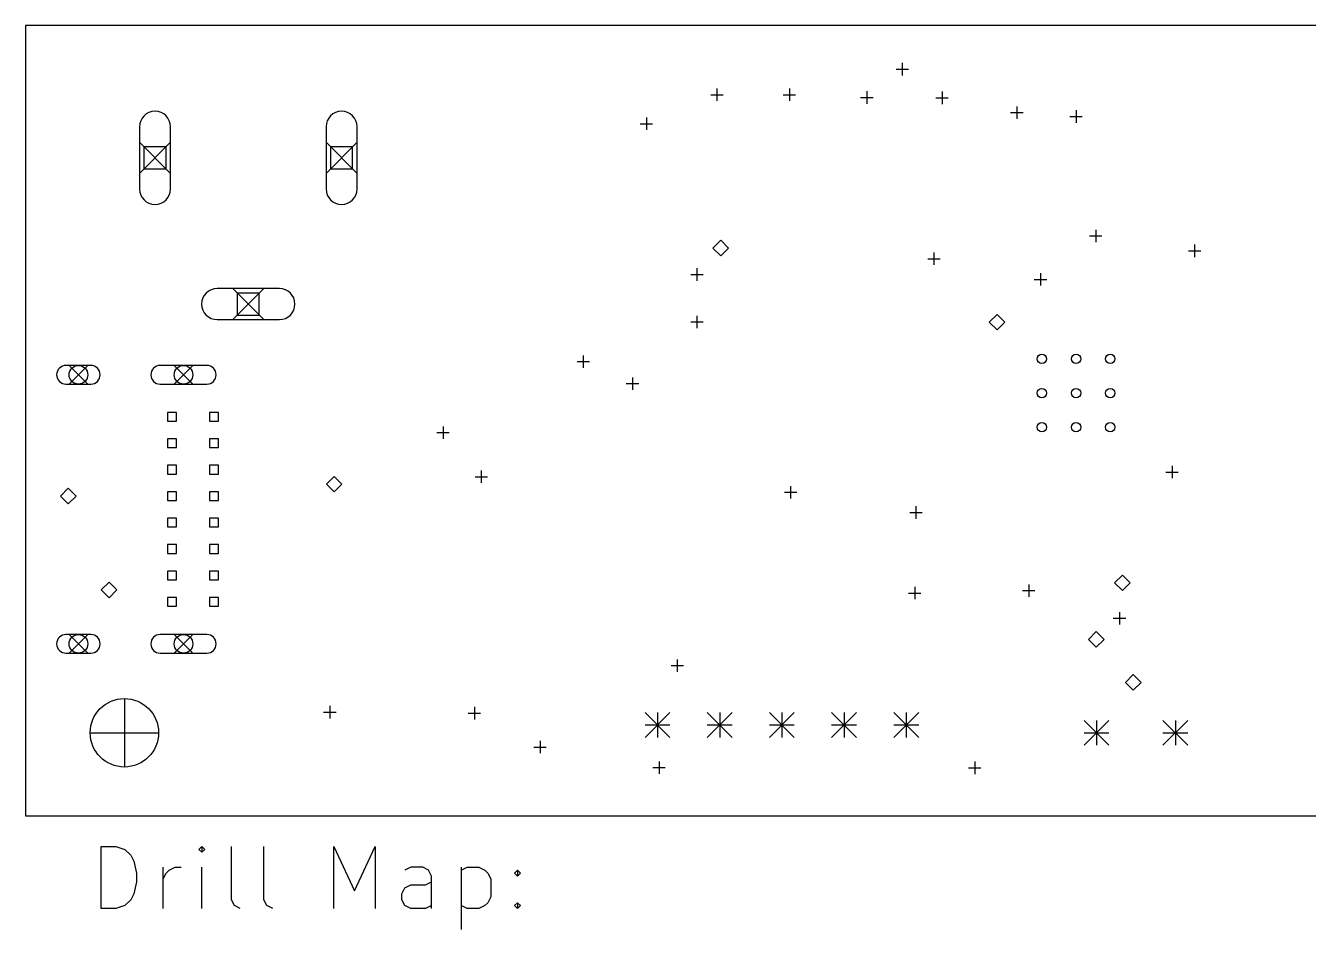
# Model space of a CAD drawing. Extents: x 98.8 to 186.7, y -115.2 to -58.
# Drawn here: x 100.84 to 142.09, y -87.09 to -58.04 of the extents above; entities that cross this region are included whole.
import ezdxf

# ---------------------------------------------------------------- set-up
doc = ezdxf.new("R2010")
doc.units = 0
doc.layers.add('BLACK', color=7, linetype='CONTINUOUS')

msp = doc.modelspace()

# ---------------------------------------------------------------- linework, layer by layer
at = {"layer": 'BLACK', "linetype": 'CONTINUOUS'}
for p, q in [((186.69, -58.039), (100.838, -58.039)), ((100.838, -58.039), (100.838, -83.439)), ((129.032, -59.236), (129.032, -59.636)), ((128.832, -59.436), (129.232, -59.436)), ((123.07, -60.06), (123.07, -60.46)), ((125.4, -60.06), (125.4, -60.46)), ((127.89, -60.15), (127.89, -60.55)), ((130.31, -60.16), (130.31, -60.56)), ((122.87, -60.26), (123.27, -60.26)), ((125.2, -60.26), (125.6, -60.26)), ((127.69, -60.35), (128.09, -60.35)), ((130.11, -60.36), (130.51, -60.36)), ((132.715, -60.633), (132.715, -61.033)), ((120.8, -60.99), (120.8, -61.39)), ((132.515, -60.833), (132.915, -60.833)), ((134.42, -60.96), (134.82, -60.96)), ((134.62, -60.76), (134.62, -61.16)), ((104.498, -61.2885), (104.498, -63.2885)), ((105.498, -63.2885), (105.498, -61.2885)), ((110.498, -61.2885), (110.498, -63.2885)), ((111.498, -63.2885), (111.498, -61.2885)), ((120.6, -61.19), (121, -61.19)), ((104.498, -61.7885), (105.498, -62.7885)), ((105.498, -61.7885), (104.498, -62.7885)), ((110.498, -61.7885), (111.498, -62.7885)), ((111.498, -61.7885), (110.498, -62.7885)), ((105.352, -61.9349), (104.644, -61.9349)), ((104.644, -61.9349), (104.644, -62.6421)), ((105.352, -62.6421), (105.352, -61.9349)), ((111.352, -61.9349), (110.644, -61.9349)), ((110.644, -61.9349), (110.644, -62.6421)), ((111.352, -62.6421), (111.352, -61.9349)), ((104.644, -62.6421), (105.352, -62.6421)), ((110.644, -62.6421), (111.352, -62.6421)), ((135.25, -64.6), (135.25, -65)), ((123.19, -64.94), (122.94, -65.19)), ((123.44, -65.19), (123.19, -64.94)), ((135.05, -64.8), (135.45, -64.8)), ((138.43, -65.078), (138.43, -65.478)), ((122.94, -65.19), (123.19, -65.44)), ((123.19, -65.44), (123.44, -65.19)), ((129.848, -65.532), (130.248, -65.532)), ((130.048, -65.332), (130.048, -65.732)), ((138.23, -65.278), (138.63, -65.278)), ((122.428, -65.84), (122.428, -66.24)), ((133.477, -65.997), (133.477, -66.397)), ((122.228, -66.04), (122.628, -66.04)), ((133.277, -66.197), (133.677, -66.197)), ((108.998, -66.4885), (106.998, -66.4885)), ((107.498, -66.4885), (108.498, -67.4885)), ((108.498, -66.4885), (107.498, -67.4885)), ((108.352, -66.6349), (107.644, -66.6349)), ((107.644, -66.6349), (107.644, -67.3421)), ((108.352, -67.3421), (108.352, -66.6349)), ((106.998, -67.4885), (108.998, -67.4885)), ((107.644, -67.3421), (108.352, -67.3421)), ((122.228, -67.564), (122.628, -67.564)), ((122.428, -67.364), (122.428, -67.764)), ((132.08, -67.32), (131.83, -67.57)), ((131.83, -67.57), (132.08, -67.82)), ((132.33, -67.57), (132.08, -67.32)), ((132.08, -67.82), (132.33, -67.57)), ((118.57, -68.84), (118.97, -68.84)), ((118.77, -68.64), (118.77, -69.04)), ((102.935, -68.962), (102.135, -68.962)), ((102.235, -68.962), (102.835, -69.562)), ((102.835, -68.962), (102.235, -69.562)), ((106.665, -68.962), (105.165, -68.962)), ((105.615, -68.962), (106.215, -69.562)), ((106.215, -68.962), (105.615, -69.562)), ((102.135, -69.562), (102.935, -69.562)), ((105.165, -69.562), (106.665, -69.562)), ((120.155, -69.5453), (120.555, -69.5453)), ((120.355, -69.3453), (120.355, -69.7453)), ((105.686, -70.4706), (105.404, -70.4706)), ((105.404, -70.4706), (105.404, -70.7534)), ((105.686, -70.7534), (105.686, -70.4706)), ((107.036, -70.4706), (106.754, -70.4706)), ((106.754, -70.4706), (106.754, -70.7534)), ((107.036, -70.7534), (107.036, -70.4706)), ((105.404, -70.7534), (105.686, -70.7534)), ((106.754, -70.7534), (107.036, -70.7534)), ((114.26, -70.92), (114.26, -71.32)), ((105.686, -71.3206), (105.404, -71.3206)), ((105.404, -71.3206), (105.404, -71.6034)), ((105.686, -71.6034), (105.686, -71.3206)), ((107.036, -71.3206), (106.754, -71.3206)), ((106.754, -71.3206), (106.754, -71.6034)), ((107.036, -71.6034), (107.036, -71.3206)), ((114.06, -71.12), (114.46, -71.12)), ((105.404, -71.6034), (105.686, -71.6034)), ((106.754, -71.6034), (107.036, -71.6034)), ((105.686, -72.1706), (105.404, -72.1706)), ((105.404, -72.1706), (105.404, -72.4534)), ((105.686, -72.4534), (105.686, -72.1706)), ((107.036, -72.1706), (106.754, -72.1706)), ((106.754, -72.1706), (106.754, -72.4534)), ((107.036, -72.4534), (107.036, -72.1706)), ((137.705, -72.19), (137.705, -72.59)), ((105.404, -72.4534), (105.686, -72.4534)), ((106.754, -72.4534), (107.036, -72.4534)), ((110.76, -72.53), (110.51, -72.78)), ((111.01, -72.78), (110.76, -72.53)), ((115.29, -72.54), (115.69, -72.54)), ((115.49, -72.34), (115.49, -72.74)), ((137.505, -72.39), (137.905, -72.39)), ((102.21, -72.91), (101.96, -73.16)), ((102.46, -73.16), (102.21, -72.91)), ((110.51, -72.78), (110.76, -73.03)), ((110.76, -73.03), (111.01, -72.78)), ((125.44, -72.84), (125.44, -73.24)), ((101.96, -73.16), (102.21, -73.41)), ((102.21, -73.41), (102.46, -73.16)), ((105.686, -73.0206), (105.404, -73.0206)), ((105.404, -73.0206), (105.404, -73.3034)), ((105.404, -73.3034), (105.686, -73.3034)), ((105.686, -73.3034), (105.686, -73.0206)), ((107.036, -73.0206), (106.754, -73.0206)), ((106.754, -73.0206), (106.754, -73.3034)), ((106.754, -73.3034), (107.036, -73.3034)), ((107.036, -73.3034), (107.036, -73.0206)), ((125.24, -73.04), (125.64, -73.04)), ((129.27, -73.69), (129.67, -73.69)), ((129.47, -73.49), (129.47, -73.89)), ((105.686, -73.8706), (105.404, -73.8706)), ((105.404, -73.8706), (105.404, -74.1534)), ((105.404, -74.1534), (105.686, -74.1534)), ((105.686, -74.1534), (105.686, -73.8706)), ((107.036, -73.8706), (106.754, -73.8706)), ((106.754, -73.8706), (106.754, -74.1534)), ((106.754, -74.1534), (107.036, -74.1534)), ((107.036, -74.1534), (107.036, -73.8706)), ((105.686, -74.7206), (105.404, -74.7206)), ((105.404, -74.7206), (105.404, -75.0034)), ((105.404, -75.0034), (105.686, -75.0034)), ((105.686, -75.0034), (105.686, -74.7206)), ((107.036, -74.7206), (106.754, -74.7206)), ((106.754, -74.7206), (106.754, -75.0034)), ((106.754, -75.0034), (107.036, -75.0034)), ((107.036, -75.0034), (107.036, -74.7206)), ((105.686, -75.5706), (105.404, -75.5706)), ((105.404, -75.5706), (105.404, -75.8534)), ((105.404, -75.8534), (105.686, -75.8534)), ((105.686, -75.8534), (105.686, -75.5706)), ((107.036, -75.5706), (106.754, -75.5706)), ((106.754, -75.5706), (106.754, -75.8534)), ((106.754, -75.8534), (107.036, -75.8534)), ((107.036, -75.8534), (107.036, -75.5706)), ((136.11, -75.7), (135.86, -75.95)), ((136.36, -75.95), (136.11, -75.7)), ((103.52, -75.93), (103.27, -76.18)), ((103.27, -76.18), (103.52, -76.43)), ((103.77, -76.18), (103.52, -75.93)), ((103.52, -76.43), (103.77, -76.18)), ((129.23, -76.28), (129.63, -76.28)), ((129.43, -76.08), (129.43, -76.48)), ((132.896, -76.2), (133.296, -76.2)), ((133.096, -76), (133.096, -76.4)), ((135.86, -75.95), (136.11, -76.2)), ((136.11, -76.2), (136.36, -75.95)), ((105.686, -76.4206), (105.404, -76.4206)), ((105.404, -76.4206), (105.404, -76.7034)), ((105.404, -76.7034), (105.686, -76.7034)), ((105.686, -76.7034), (105.686, -76.4206)), ((107.036, -76.4206), (106.754, -76.4206)), ((106.754, -76.4206), (106.754, -76.7034)), ((106.754, -76.7034), (107.036, -76.7034)), ((107.036, -76.7034), (107.036, -76.4206)), ((135.817, -77.089), (136.217, -77.089)), ((136.017, -76.889), (136.017, -77.289)), ((135.27, -77.52), (135.02, -77.77)), ((135.52, -77.77), (135.27, -77.52)), ((102.935, -77.612), (102.135, -77.612)), ((102.235, -77.612), (102.835, -78.212)), ((102.835, -77.612), (102.235, -78.212)), ((106.665, -77.612), (105.165, -77.612)), ((105.615, -77.612), (106.215, -78.212)), ((106.215, -77.612), (105.615, -78.212)), ((135.02, -77.77), (135.27, -78.02)), ((135.27, -78.02), (135.52, -77.77)), ((102.135, -78.212), (102.935, -78.212)), ((105.165, -78.212), (106.665, -78.212)), ((121.593, -78.613), (121.993, -78.613)), ((121.793, -78.413), (121.793, -78.813)), ((136.46, -78.9), (136.21, -79.15)), ((136.21, -79.15), (136.46, -79.4)), ((136.71, -79.15), (136.46, -78.9)), ((136.46, -79.4), (136.71, -79.15)), ((104.013, -79.672), (104.013, -81.872)), ((110.62, -79.91), (110.62, -80.31)), ((115.27, -79.94), (115.27, -80.34)), ((110.42, -80.11), (110.82, -80.11)), ((115.07, -80.14), (115.47, -80.14)), ((120.758, -80.118), (121.558, -80.918)), ((121.558, -80.118), (120.758, -80.918)), ((121.158, -80.118), (121.158, -80.918)), ((122.758, -80.118), (123.558, -80.918)), ((123.558, -80.118), (122.758, -80.918)), ((123.158, -80.118), (123.158, -80.918)), ((124.758, -80.118), (125.558, -80.918)), ((125.558, -80.118), (124.758, -80.918)), ((125.158, -80.118), (125.158, -80.918)), ((126.758, -80.118), (127.558, -80.918)), ((127.558, -80.118), (126.758, -80.918)), ((127.158, -80.118), (127.158, -80.918)), ((128.758, -80.118), (129.558, -80.918)), ((129.558, -80.118), (128.758, -80.918)), ((129.158, -80.118), (129.158, -80.918)), ((134.875, -80.372), (135.675, -81.172)), ((135.675, -80.372), (134.875, -81.172)), ((135.275, -80.372), (135.275, -81.172)), ((137.415, -80.372), (138.215, -81.172)), ((138.215, -80.372), (137.415, -81.172)), ((137.815, -80.372), (137.815, -81.172)), ((102.913, -80.772), (105.113, -80.772)), ((120.758, -80.518), (121.558, -80.518)), ((122.758, -80.518), (123.558, -80.518)), ((124.758, -80.518), (125.558, -80.518)), ((126.758, -80.518), (127.558, -80.518)), ((128.758, -80.518), (129.558, -80.518)), ((134.875, -80.772), (135.675, -80.772)), ((137.415, -80.772), (138.215, -80.772)), ((117.18, -81.23), (117.58, -81.23)), ((117.38, -81.03), (117.38, -81.43)), ((121.01, -81.89), (121.41, -81.89)), ((121.21, -81.69), (121.21, -82.09)), ((131.16, -81.9), (131.56, -81.9)), ((131.36, -81.7), (131.36, -82.1)), ((100.838, -83.439), (186.69, -83.439)), ((103.264, -86.4238), (103.264, -84.4238)), ((103.264, -84.4238), (103.74, -84.4238)), ((103.74, -84.4238), (104.026, -84.519)), ((104.026, -84.519), (104.217, -84.7095)), ((106.502, -84.4238), (106.407, -84.519)), ((106.407, -84.519), (106.502, -84.6142)), ((106.598, -84.519), (106.502, -84.4238)), ((106.502, -84.4238), (106.502, -84.6142)), ((106.502, -84.6142), (106.598, -84.519)), ((107.455, -86.138), (107.455, -84.4238)), ((108.502, -86.138), (108.502, -84.4238)), ((110.75, -86.4238), (110.75, -84.4238)), ((110.75, -84.4238), (111.417, -85.8523)), ((111.417, -85.8523), (112.083, -84.4238)), ((112.083, -84.4238), (112.083, -86.4238)), ((104.217, -84.7095), (104.312, -84.9)), ((104.312, -84.9), (104.407, -85.2809)), ((104.407, -85.2809), (104.407, -85.5666)), ((105.264, -86.4238), (105.264, -85.0904)), ((105.264, -85.4714), (105.359, -85.2809)), ((105.359, -85.2809), (105.455, -85.1857)), ((105.455, -85.1857), (105.645, -85.0904)), ((105.645, -85.0904), (105.836, -85.0904)), ((106.502, -86.4238), (106.502, -85.0904)), ((113.226, -85.0904), (113.036, -85.1857)), ((113.607, -85.0904), (113.226, -85.0904)), ((113.798, -85.1857), (113.607, -85.0904)), ((113.893, -85.3761), (113.798, -85.1857)), ((113.893, -86.4238), (113.893, -85.3761)), ((114.845, -85.0904), (114.845, -87.0904)), ((114.845, -85.1857), (115.036, -85.0904)), ((115.036, -85.0904), (115.417, -85.0904)), ((115.417, -85.0904), (115.607, -85.1857)), ((115.607, -85.1857), (115.702, -85.2809)), ((115.702, -85.2809), (115.798, -85.4714)), ((116.559, -85.2809), (116.655, -85.1857)), ((116.655, -85.3761), (116.559, -85.2809)), ((116.655, -85.1857), (116.75, -85.2809)), ((116.655, -85.1857), (116.655, -85.3761)), ((116.75, -85.2809), (116.655, -85.3761)), ((104.407, -85.5666), (104.312, -85.9476)), ((112.94, -85.9476), (113.036, -85.7571)), ((113.036, -85.7571), (113.226, -85.6619)), ((113.226, -85.6619), (113.702, -85.6619)), ((113.702, -85.6619), (113.893, -85.5666)), ((115.798, -85.4714), (115.798, -86.0428)), ((104.217, -86.138), (104.026, -86.3285)), ((104.312, -85.9476), (104.217, -86.138)), ((107.55, -86.3285), (107.455, -86.138)), ((108.598, -86.3285), (108.502, -86.138)), ((112.94, -86.138), (112.94, -85.9476)), ((113.036, -86.3285), (112.94, -86.138)), ((115.798, -86.0428), (115.702, -86.2333)), ((103.74, -86.4238), (103.264, -86.4238)), ((104.026, -86.3285), (103.74, -86.4238)), ((107.74, -86.4238), (107.55, -86.3285)), ((108.788, -86.4238), (108.598, -86.3285)), ((113.226, -86.4238), (113.036, -86.3285)), ((113.702, -86.4238), (113.226, -86.4238)), ((113.893, -86.3285), (113.702, -86.4238)), ((115.036, -86.4238), (114.845, -86.3285)), ((115.417, -86.4238), (115.036, -86.4238)), ((115.607, -86.3285), (115.417, -86.4238)), ((115.702, -86.2333), (115.607, -86.3285)), ((116.559, -86.3285), (116.655, -86.2333)), ((116.655, -86.4238), (116.559, -86.3285)), ((116.655, -86.2333), (116.75, -86.3285)), ((116.655, -86.2333), (116.655, -86.4238)), ((116.75, -86.3285), (116.655, -86.4238))]:
    msp.add_line(p, q, dxfattribs=at)
at = {"layer": 'BLACK'}
for centre, radius in [((133.52, -68.75), 0.15), ((134.62, -68.75), 0.15), ((135.72, -68.75), 0.15), ((102.535, -69.262), 0.3), ((105.915, -69.262), 0.3), ((133.52, -69.85), 0.15), ((134.62, -69.85), 0.15), ((135.72, -69.85), 0.15), ((133.52, -70.95), 0.15), ((134.62, -70.95), 0.15), ((135.72, -70.95), 0.15), ((102.535, -77.912), 0.3), ((105.915, -77.912), 0.3), ((104.013, -80.772), 1.1)]:
    msp.add_circle(centre, radius, dxfattribs=at)
for centre, radius, start, end in [((104.998, -61.2885), 0.5, 0, 180), ((110.998, -61.2885), 0.5, 0, 180), ((104.998, -63.2885), 0.5, 180, 360), ((110.998, -63.2885), 0.5, 180, 360), ((106.998, -66.9885), 0.5, 90, 270), ((108.998, -66.9885), 0.5, 270, 450), ((102.135, -69.262), 0.3, 450, 630), ((102.935, -69.262), 0.3, 270, 450), ((105.165, -69.262), 0.3, 450, 630), ((106.665, -69.262), 0.3, 270, 450), ((102.135, -77.912), 0.3, 450, 630), ((102.935, -77.912), 0.3, 270, 450), ((105.165, -77.912), 0.3, 450, 630), ((106.665, -77.912), 0.3, 270, 450)]:
    msp.add_arc(centre, radius, start, end, dxfattribs=at)

doc.saveas('drawing.dxf')
